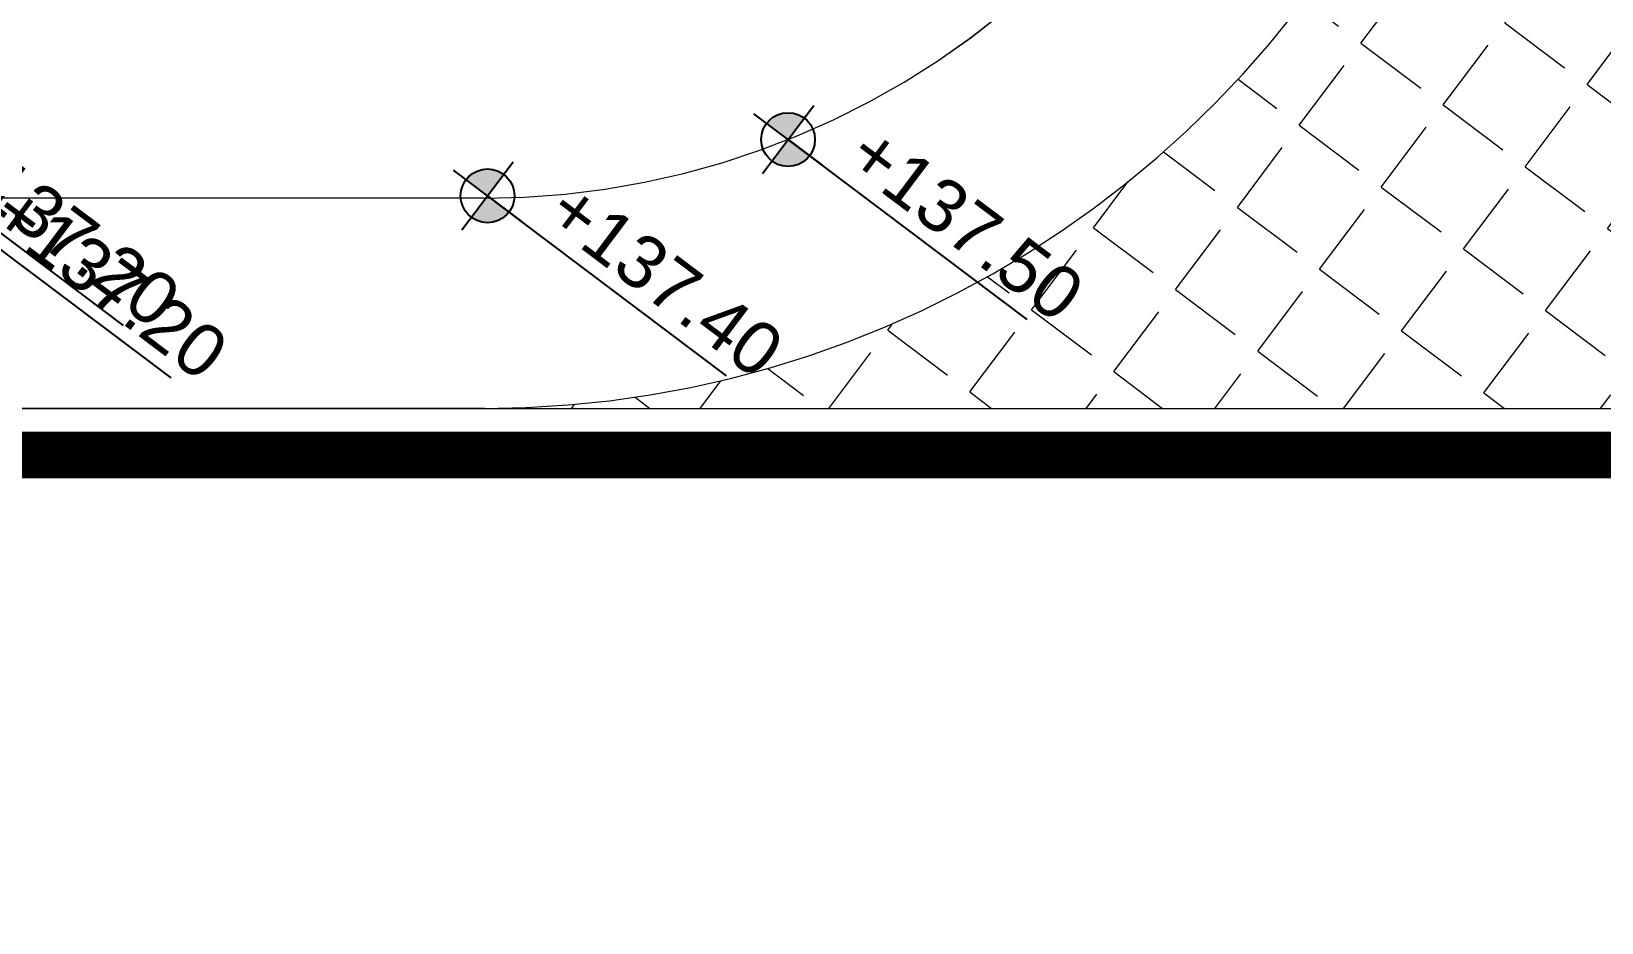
# Model space of a CAD drawing. Header units: inches. Extents: x 2 to 806, y 2 to 666.
# Drawn here: x 578.8 to 612.41, y 226.29 to 245.36 of the extents above; entities that cross this region are included whole.
import ezdxf
from ezdxf.enums import TextEntityAlignment as Align

# ---------------------------------------------------------------- set-up
doc = ezdxf.new("R2010")
doc.units = ezdxf.units.IN
doc.header["$MEASUREMENT"] = 0
for name, pattern in [('( Hidden )', [0.375, 0.25, -0.125]), ('ACAD_ISO04W100', [30, 24, -3, 0, -3]), ('DASHED', [0.75, 0.5, -0.25]), ('DASHED2', [0.375, 0.25, -0.125])]:
    doc.linetypes.add(name, pattern=pattern)
for name, color, linetype in [('.', 7, 'Continuous'), ('ASPHALT', 4, 'Continuous'), ('City_road', 170, 'Continuous'), ('CL', 1, 'ACAD_ISO04W100'), ('comments', 1, 'Continuous'), ('ELV2', 4, 'Continuous'), ('pathway levels', 250, 'Continuous'), ('PAVEMENT', 2, 'Continuous'), ('set pack', 253, 'DASHED2')]:
    doc.layers.add(name, color=color, linetype=linetype)
doc.styles.add('SDC-TEXT', font='arial.ttf')
doc.linetypes.add('FENCELINE2', pattern='A,0.25,-0.1,[132,ltypeshp.shx,S=0.1,R=0,X=-0.1,Y=0],-0.1,1', length=1.45)

# ---------------------------------------------------------------- blocks, each defined once
blk = doc.blocks.new('*U75')
for points in [[(1.421e-13, 1.023995160680525, 0.4142135623731368), (-1.023995160680525, 0), (1.421e-13, 0)], [(1.421e-13, -1.023995160680525, 0.4142135623731368), (1.023995160680809, 0), (1.421e-13, 0)]]:
    blk.add_hatch(color=256).paths.add_polyline_path(points)
for p, q in [((0, -1.621819359999989), (0, 1.621819359999989)), ((1.621819359999989, 0), (-1.621819359999989, 0)), ((0, 0), (1.621819360158938, -2.719966474273861e-10)), ((11.38472890026264, 8.91767833186563e-05), (1.621819360158938, -2.719966474273861e-10))]:
    blk.add_line(p, q)
blk.add_circle((0, 0), 1.023995160680529)
at = {"style": 'SDC-TEXT'}
blk.add_attdef('LEVEL', text='', height=2, dxfattribs=at).set_placement((2.240178985586397, 2.532038079697316), align=Align.TOP_LEFT)
blk.add_attdef('T.O.C.', (2.240178985586398, -2.556699557056715), '', height=2, dxfattribs=at)
blk = doc.blocks.new('*U93')
for points in [[(1.421e-13, 1.023995160680525, 0.4142135623731368), (-1.023995160680525, 0), (1.421e-13, 0)], [(1.421e-13, -1.023995160680525, 0.4142135623731368), (1.023995160680809, 0), (1.421e-13, 0)]]:
    blk.add_hatch(color=256).paths.add_polyline_path(points)
for p, q in [((0, -1.621819359999989), (0, 1.621819359999989)), ((1.621819359999989, 0), (-1.621819359999989, 0)), ((0, 0), (1.621819360158938, -2.719966474273861e-10)), ((11.38472890026264, 8.91767833186563e-05), (1.621819360158938, -2.719966474273861e-10))]:
    blk.add_line(p, q)
blk.add_circle((0, 0), 1.023995160680529)
at = {"style": 'SDC-TEXT'}
blk.add_attdef('LEVEL', text='', height=2, dxfattribs=at).set_placement((2.240178985586397, 2.532038079697316), align=Align.TOP_LEFT)
blk.add_attdef('T.O.C.', (2.240178985586398, -2.556699557056715), '', height=2, dxfattribs=at)
blk = doc.blocks.new('*U94')
for points in [[(1.421e-13, 1.023995160680525, 0.4142135623731368), (-1.023995160680525, 0), (1.421e-13, 0)], [(1.421e-13, -1.023995160680525, 0.4142135623731368), (1.023995160680809, 0), (1.421e-13, 0)]]:
    blk.add_hatch(color=256).paths.add_polyline_path(points)
for p, q in [((0, -1.621819359999989), (0, 1.621819359999989)), ((1.621819359999989, 0), (-1.621819359999989, 0)), ((0, 0), (1.621819360158938, -2.719966474273861e-10)), ((11.38472890026264, 8.91767833186563e-05), (1.621819360158938, -2.719966474273861e-10))]:
    blk.add_line(p, q)
blk.add_circle((0, 0), 1.023995160680529)
at = {"style": 'SDC-TEXT'}
blk.add_attdef('LEVEL', text='', height=2, dxfattribs=at).set_placement((2.240178985586397, 2.532038079697316), align=Align.TOP_LEFT)
blk.add_attdef('T.O.C.', (2.240178985586398, -2.556699557056715), '', height=2, dxfattribs=at)
blk = doc.blocks.new('*U251')
for points in [[(1.421e-13, 1.023995160680525, 0.4142135623731368), (-1.023995160680525, 0), (1.421e-13, 0)], [(1.421e-13, -1.023995160680525, 0.4142135623731368), (1.023995160680809, 0), (1.421e-13, 0)]]:
    blk.add_hatch(color=256).paths.add_polyline_path(points)
for p, q in [((0, -1.621819359999989), (0, 1.621819359999989)), ((1.621819359999989, 0), (-1.621819359999989, 0)), ((0, 0), (1.621819360158938, -2.719966474273861e-10)), ((11.38472890026264, 8.91767833186563e-05), (1.621819360158938, -2.719966474273861e-10))]:
    blk.add_line(p, q)
blk.add_circle((0, 0), 1.023995160680529)
at = {"style": 'SDC-TEXT'}
blk.add_attdef('LEVEL', text='', height=2, dxfattribs=at).set_placement((2.240178985586397, 2.532038079697316), align=Align.TOP_LEFT)
blk.add_attdef('T.O.C.', (2.240178985586398, -2.556699557056715), '', height=2, dxfattribs=at)

msp = doc.modelspace()

# ---------------------------------------------------------------- hatches: boundary and pattern name
at = {"layer": '.', "linetype": 'ByBlock', "lineweight": 0, "true_color": 0x727430}
h = msp.add_hatch(dxfattribs=at)
h.set_pattern_fill('ANGLE', color=67, scale=8, angle=-36.95958943707918)
h.set_pattern_definition([(323.0404105629208, (-979302.084401064, -275195.5394247796), (1.322753515566432, 1.757931493846289), [1.599999999999999, -0.5999999999999994]), (53.0404105629208, (-979302.084401064, -275195.5394247796), (-1.757931493846289, 1.322753515566432), [1.599999999999999, -0.5999999999999996])])
h.paths.add_polyline_path([(645.5440827934954, 237.294458418952, 0.3812672852791207), (657.4660539260085, 247.9325240572054), (654.5436357491135, 247.9324269188639), (651.5435692728215, 249.9323272008753), (651.5435904675114, 249.2946812063294, -0.3895314975376137), (648.7983795648624, 246.3054206510844), (648.7983800092197, 246.2945860018792), (615.8533773662939, 246.2932343726117), (614.2796537299591, 246.2931757463213, -0.505367092429364), (609.5040510975241, 252.7750070991299, -0.3285810173341193), (588.4933177684152, 237.2950650933037)])

# ---------------------------------------------------------------- linework, layer by layer
at = {"layer": 'ASPHALT', "lineweight": 0}
msp.add_line((511.9389961961142, 237.2889770270396), (645.5440827934954, 237.294458418952), dxfattribs=at)
at = {"layer": 'City_road', "lineweight": 0}
msp.add_line((509.1221259630702, 236.2960750362674), (677.5440718057516, 236.3018569375692), dxfattribs=at)
at = {"layer": 'CL', "lineweight": 0, "ltscale": 5}
for p, q in [((588.4921924959353, 241.7950650763071), (513.6776531437363, 241.7960170690041)), ((588.4923207129768, 241.7953678204051), (513.6777813546078, 241.7954062128976))]:
    msp.add_line(p, q, dxfattribs=at)
for centre, start, end in [((588.4924151781897, 259.2950650747937), 269.9992709306669, 0.001904495530817836), ((588.4923296934876, 259.2953678202887), 269.9999705915, 0.002604169704573548)]:
    msp.add_arc(centre, 17.5, start, end, dxfattribs=at)
at = {"layer": 'comments', "color": 6, "linetype": 'ByBlock'}
msp.add_lwpolyline([(588.4923184013178, 237.2953678204051), (510.7855574376599, 237.2221856019298), (277.9470337199464, 75.1396959886026), (129.7627220159347, 283.4821663026071), (124.0638715492978, 297.2877323392152), (124.0717689757884, 309.6206439854416), (131.2687297835664, 325.3946207996762), (377.0671916178844, 498.4517342860183), (416.6566722987636, 517.5744394732012)], dxfattribs=at)
at = {"layer": 'PAVEMENT', "linetype": 'FENCELINE2', "lineweight": 0, "ltscale": 70, "const_width": 0.125}
msp.add_lwpolyline([(509.1220791818059, 236.2961424710067), (657.5440223600899, 236.3012377749967), (657.542229464133, 290.2407654297842, 0.1173097106068177), (655.3991938437985, 299.2466799908855, -0.117323496193257), (653.0416004184817, 309.1543221842569), (653.0414249634787, 314.4328951961199), (649.2297375959761, 319.4327685022565), (646.0412147760808, 319.4326625168162), (646.0406604731406, 337.4327299443378, 0.4142135621844956), (653.0404277915086, 344.4329626136298), (653.0402523347593, 349.7116031520839, -0.1164338211236948), (655.3625270895145, 359.5503794220115), (657.5397809302385, 363.9052489914304), (657.535974141997, 478.4330120852521, 0.4142165153955412), (616.5341979942468, 519.4316492478667), (512.1499910043503, 519.4271271952732)], format="xyb", dxfattribs=at)
at = {"layer": 'set pack', "color": 5, "linetype": '( Hidden )', "lineweight": 0, "ltscale": 250, "const_width": 1}
msp.add_lwpolyline([(677.5341287450583, 535.4342231119356), (456.0379121796877, 535.4246288472625, 0.1530333293296955), (370.4621110654853, 508.4755102051261), (95.63509319242527, 316.8871666304606), (268.1029161323977, 68.27718182267401), (509.1221259630702, 236.2960750362674), (677.5440718101754, 236.3018569375692)], format="xyb", close=True, dxfattribs=at)
at = {"layer": 'set pack', "color": 5, "linetype": '( Hidden )', "lineweight": 0, "ltscale": 0.5, "const_width": 1}
msp.add_lwpolyline([(677.534128744709, 535.4342231117027), (456.0379121794549, 535.4246288505221, 0.1530333293296955), (370.4621110646704, 508.4755102094334), (95.63509318916564, 316.8871666386096), (268.1029161250635, 68.27718182861119), (509.1221259584136, 236.2960750387121), (677.5440718055188, 236.3018569374528)], format="xyb", close=True, dxfattribs=at)
at = {"layer": 'set pack', "linetype": 'DASHED', "lineweight": 0, "ltscale": 70}
for centre, start, end in [((588.4924151781897, 259.2950650749101), 269.9992709306669, 342.7605168966686), ((588.4923296933712, 259.2953678205215), 269.9999705915, 342.7612165662259)]:
    msp.add_arc(centre, 22.00000000015998, start, end, dxfattribs=at)

# ---------------------------------------------------------------- block references
at = {"layer": 'ELV2', "color": 252}
ref = msp.add_blockref('*U251', (575.651151215513, 242.9185635153974), dxfattribs=dict(at, xscale=0.5625047716006252, yscale=0.5625047716006252, zscale=0.5625047716006252, rotation=323.0401138320281))
ref.add_attrib('LEVEL', '+137.20', dxfattribs={"layer": '0', "height": 1.12500954320125, "rotation": 323.0401138344592, "style": 'SDC-TEXT'}).set_placement((577.5144102174972, 243.2989975388466), align=Align.TOP_LEFT)
at = {"layer": 'pathway levels'}
ref = msp.add_blockref('*U94', (594.9942348035702, 243.0480532749627), dxfattribs=dict(at, xscale=0.5625047716006252, yscale=0.5625047716006252, zscale=0.5625047716006252, rotation=323.0408135014475))
ref.add_attrib('LEVEL', '+137.50', dxfattribs={"layer": '0', "height": 1.12500954320125, "rotation": 323.0408135014467, "style": 'SDC-TEXT'}).set_placement((596.8574891596518, 243.4285100516701), align=Align.TOP_LEFT)
at = {"layer": 'pathway levels', "color": 252}
ref = msp.add_blockref('*U75', (576.6706496792331, 241.7953738869239), dxfattribs=dict(at, xscale=0.5625047716006252, yscale=0.5625047716006252, zscale=0.5625047716006252, rotation=323.0408135014475))
ref.add_attrib('LEVEL', '+137.20', dxfattribs={"layer": '0', "height": 1.12500954320125, "rotation": 323.0408135014467, "style": 'SDC-TEXT'}).set_placement((578.5339040353147, 242.1758306636313), align=Align.TOP_LEFT)
at = {"layer": 'pathway levels'}
ref = msp.add_blockref('*U93', (588.5623115462668, 241.8441047651997), dxfattribs=dict(at, xscale=0.5625047716006252, yscale=0.5625047716006252, zscale=0.5625047716006252, rotation=323.0408135014475))
ref.add_attrib('LEVEL', '+137.40', dxfattribs={"layer": '0', "height": 1.12500954320125, "rotation": 323.0408135014467, "style": 'SDC-TEXT'}).set_placement((590.4255659023484, 242.2245615419071), align=Align.TOP_LEFT)

doc.saveas('drawing.dxf')
